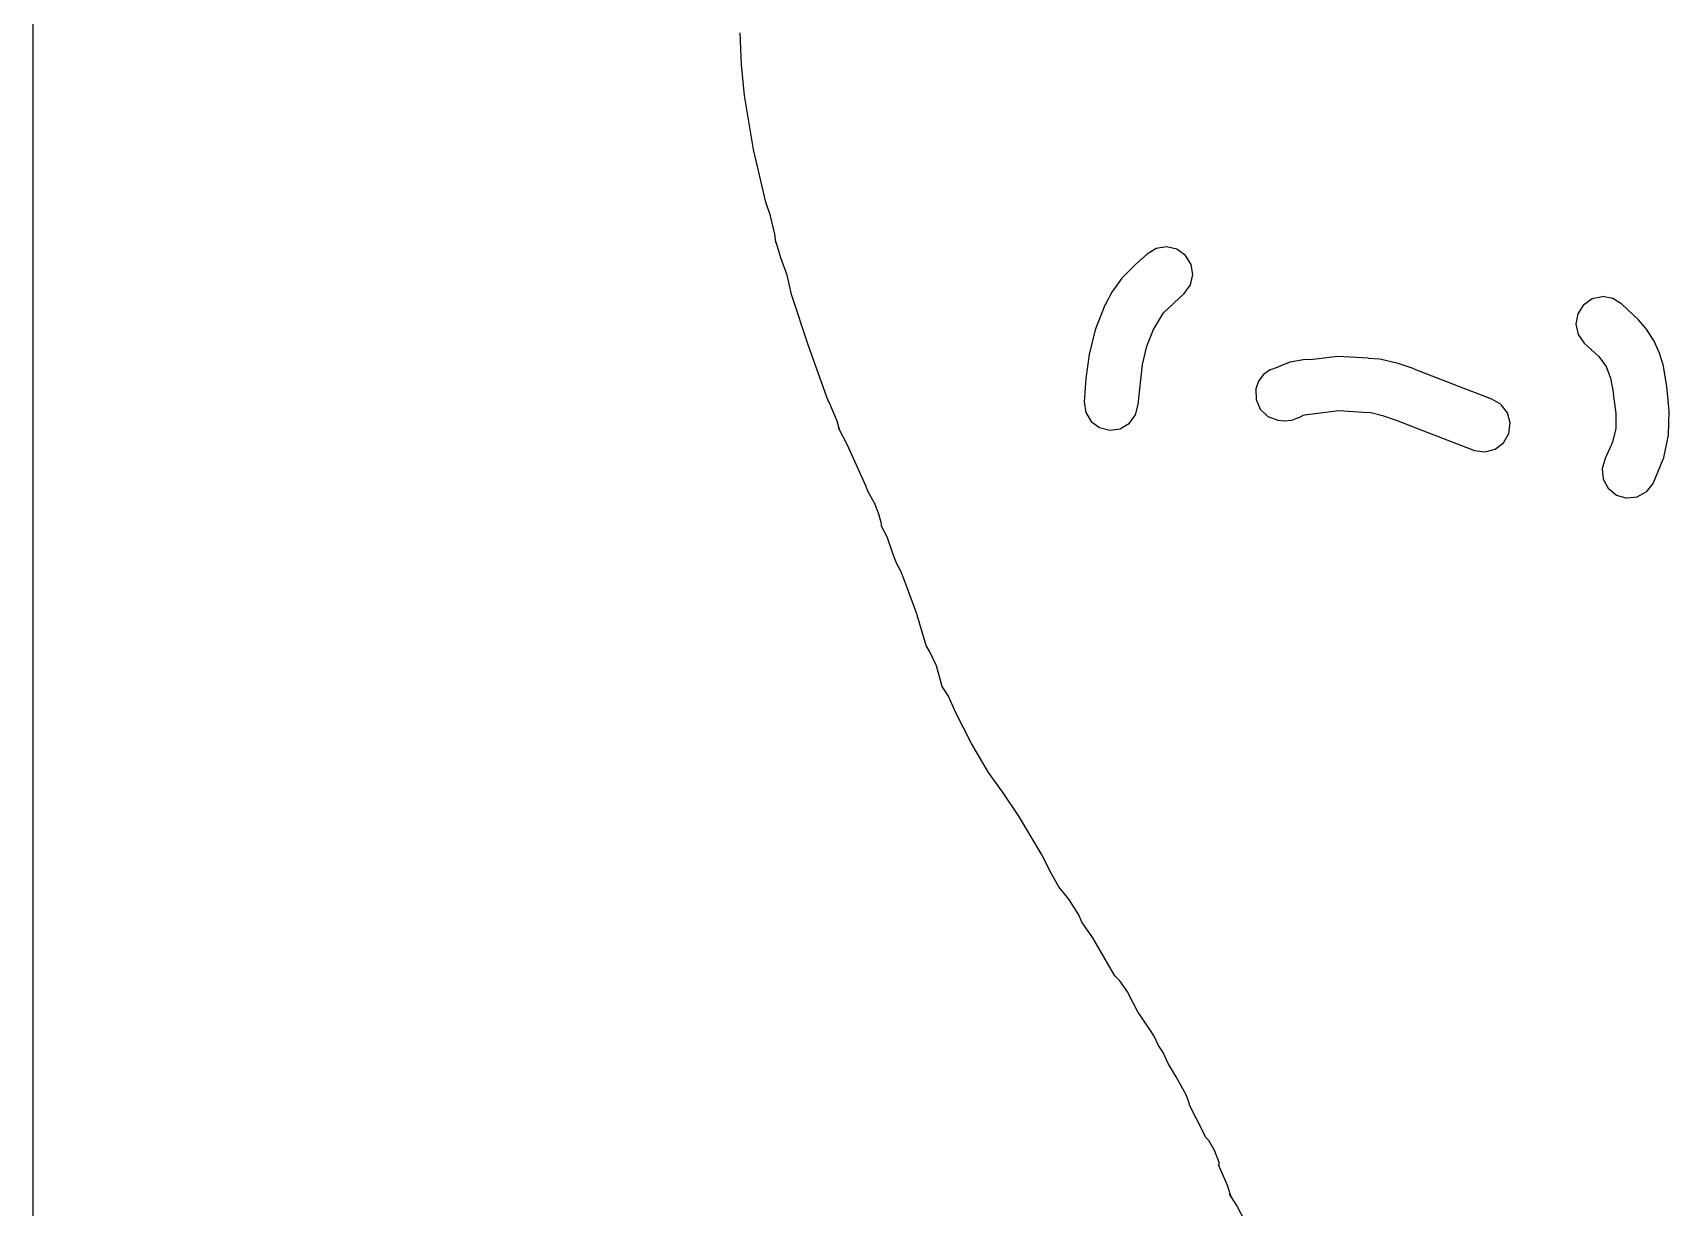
# Model space of a CAD drawing. Extents: x -1 to 318, y 295 to 2998.
# Drawn here: x 2 to 147.1, y 2248.4 to 2352.6 of the extents above; entities that cross this region are included whole.
import ezdxf

# ---------------------------------------------------------------- set-up
doc = ezdxf.new("R2010")
doc.units = 0

msp = doc.modelspace()

# ---------------------------------------------------------------- linework, layer by layer
at = {"layer": 'Layer 1'}
for p, q in [((1.99988, 2525.49), (1.99988, 1969.49)), ((64.8648, 2349.74), (64.732508, 2352.57633)), ((65.1241, 2347.01), (64.864809, 2349.74579)), ((65.9099, 2342.23), (65.124088, 2347.00837)), ((67.0132, 2337.55), (65.90989, 2342.22783)), ((67.4286, 2336.34), (67.013205, 2337.54914)), ((67.8228, 2334.71), (67.428571, 2336.34248)), ((67.9049, 2334.04), (67.822879, 2334.706749)), ((67.9154, 2333.94), (67.904817, 2334.040542)), ((67.9207, 2334.01), (67.904825, 2334.044396)), ((67.9049, 2334.04), (67.915483, 2333.939458)), ((67.9049, 2334.04), (67.9049, 2334.04)), ((68.3494, 2332.6), (67.920776, 2334.00494)), ((68.9129, 2331.08), (68.349338, 2332.60664)), ((100.838, 2332.94), (99.82994, 2332.061584)), ((101.634, 2333.44), (100.837605, 2332.947876)), ((102.557, 2333.59), (101.633605, 2333.436542)), ((102.557, 2333.59), (102.557, 2333.59)), ((102.557, 2333.59), (102.557, 2333.59)), ((103.47, 2333.38), (102.557189, 2333.591666)), ((104.232, 2332.83), (103.470001, 2333.375041)), ((104.732, 2332.02), (104.231938, 2332.829624)), ((69.3283, 2329.25), (68.912905, 2331.07298)), ((99.8294, 2332.06), (98.58851, 2330.80588)), ((104.674, 2330.22), (104.877729, 2331.116936)), ((104.878, 2331.11), (104.732479, 2332.020166)), ((97.7101, 2329.55), (97.096267, 2328.39642)), ((98.5885, 2330.81), (97.710084, 2329.55058)), ((104.121, 2329.44), (104.673978, 2330.215228)), ((70.7597, 2324.88), (69.32831, 2329.2562)), ((97.0963, 2328.4), (96.223176, 2326.23307)), ((102.272, 2327.73), (104.12144, 2329.44185)), ((139.535, 2328.43), (139.021709, 2327.628314)), ((140.305, 2328.96), (139.535063, 2328.425542)), ((141.218, 2329.16), (140.305189, 2328.958917)), ((141.218, 2329.16), (141.218, 2329.16)), ((142.142, 2329), (141.218605, 2329.166687)), ((142.93, 2328.49), (142.141543, 2328.995354)), ((144.412, 2327.11), (142.93034, 2328.49112)), ((101.388, 2326.25), (102.271707, 2327.72902)), ((138.863, 2326.72), (139.056146, 2325.820418)), ((139.022, 2327.63), (138.86325, 2326.72248)), ((145.129, 2326.28), (144.41198, 2327.108145)), ((96.2232, 2326.23), (95.683451, 2324.04984)), ((100.808, 2324.78), (101.387437, 2326.24579)), ((139.057, 2325.82), (139.599395, 2325.036834)), ((145.806, 2325.21), (145.128668, 2326.28156)), ((146.274, 2324.16), (145.805688, 2325.21304)), ((72.4398, 2320.26), (70.7597, 2324.87962)), ((95.6834, 2324.05), (95.389713, 2321.89629)), ((100.414, 2323.16), (100.808229, 2324.78189)), ((117.734, 2323.86), (115.31571, 2323.571605)), ((117.734, 2323.86), (117.734, 2323.86)), ((117.734, 2323.86), (117.734, 2323.86)), ((120.446, 2323.7), (117.73402, 2323.864041)), ((139.599, 2325.04), (140.89017, 2323.85731)), ((140.89, 2323.85), (141.559395, 2322.968939)), ((146.589, 2323.13), (146.274146, 2324.15658)), ((100.041, 2319.6), (100.414062, 2323.16129)), ((111.696, 2322.65), (111.135084, 2322.226667)), ((112.371, 2322.89), (111.696313, 2322.646584)), ((112.418, 2322.92), (112.370375, 2322.896187)), ((112.765, 2323.07), (112.418396, 2322.913896)), ((113.506, 2323.36), (112.765168, 2323.07425)), ((114.855, 2323.59), (113.50563, 2323.357167)), ((115.315, 2323.57), (114.854626, 2323.591167)), ((121.464, 2323.61), (120.44536, 2323.694667)), ((123.092, 2323.23), (121.46481, 2323.613645)), ((124.504, 2322.75), (123.09113, 2323.231541)), ((128.092, 2321.35), (124.50425, 2322.747)), ((141.559, 2322.97), (141.932062, 2321.94342)), ((146.936, 2321.22), (146.589396, 2323.13558)), ((95.3897, 2321.9), (95.246825, 2319.83096)), ((110.717, 2321.66), (110.481521, 2320.982668)), ((110.482, 2320.98), (110.503167, 2320.027501)), ((111.135, 2322.23), (110.716959, 2321.663792)), ((131.405, 2320.06), (128.09242, 2321.34587)), ((141.933, 2321.95), (142.181708, 2320.55829)), ((147.142, 2319), (146.935625, 2321.21456)), ((72.6197, 2319.82), (72.439784, 2320.259208)), ((72.6303, 2319.8), (72.619717, 2319.815875)), ((73.3341, 2318.13), (72.630309, 2319.80481)), ((95.2469, 2319.83), (95.392421, 2318.885439)), ((99.8083, 2318.67), (100.041133, 2319.59604)), ((110.503, 2320.03), (110.873416, 2319.188626)), ((132.23, 2319.59), (131.404501, 2320.066249)), ((132.789, 2318.85), (132.23073, 2319.582895)), ((142.181, 2320.56), (142.395312, 2318.80581)), ((73.5643, 2317.37), (73.334113, 2318.131999)), ((95.3924, 2318.88), (95.868649, 2318.094188)), ((95.8686, 2318.1), (96.606787, 2317.549667)), ((98.4721, 2317.46), (99.260557, 2317.938895)), ((99.2606, 2317.94), (99.808287, 2318.675541)), ((110.873, 2319.19), (111.531812, 2318.549709)), ((111.532, 2318.55), (112.418353, 2318.198105)), ((112.418, 2318.2), (113.037124, 2318.139146)), ((113.037, 2318.14), (113.330687, 2318.184979)), ((113.331, 2318.18), (113.653791, 2318.214396)), ((113.654, 2318.22), (114.251958, 2318.436958)), ((114.252, 2318.43), (114.646229, 2318.631083)), ((114.646, 2318.63), (114.683042, 2318.640583)), ((114.683, 2318.65), (114.788833, 2318.692333)), ((114.789, 2318.69), (115.98492, 2318.819646)), ((115.985, 2318.82), (117.83973, 2319.063416)), ((117.84, 2319.06), (119.99371, 2318.917125)), ((119.993, 2318.92), (120.67827, 2318.880312)), ((120.679, 2318.88), (121.71881, 2318.633938)), ((121.718, 2318.63), (122.93244, 2318.209313)), ((122.933, 2318.21), (126.25881, 2316.90296)), ((133.032, 2317.97), (132.788584, 2318.856353)), ((132.913, 2317.02), (133.032062, 2317.964561)), ((142.396, 2318.8), (142.403937, 2317.47973)), ((147.065, 2316.87), (147.141729, 2318.99989)), ((74.2628, 2316), (73.447884, 2317.53194)), ((73.4479, 2317.53), (73.545796, 2317.334209)), ((73.5458, 2317.34), (73.564321, 2317.37175)), ((96.6068, 2317.55), (97.530195, 2317.317167)), ((97.5302, 2317.31), (98.472115, 2317.455521)), ((126.259, 2316.9), (129.8732, 2315.51094)), ((132.437, 2316.2), (132.913249, 2317.025499)), ((142.403, 2317.48), (142.11725, 2316.25763)), ((146.616, 2314.76), (147.065791, 2316.87666)), ((75.9244, 2312.32), (74.26282, 2315.99506)), ((129.873, 2315.52), (130.817561, 2315.400938)), ((130.817, 2315.4), (131.705999, 2315.643416)), ((131.706, 2315.64), (132.436249, 2316.19827)), ((142.118, 2316.26), (141.459188, 2314.81273)), ((141.459, 2314.81), (141.191771, 2313.894543)), ((141.192, 2313.9), (141.292542, 2312.987189)), ((145.708, 2312.58), (146.61552, 2314.75487)), ((76.0752, 2311.91), (75.924388, 2312.320104)), ((141.292, 2312.98), (141.728562, 2312.170376)), ((141.729, 2312.17), (142.467187, 2311.566751)), ((145.108, 2311.84), (145.708603, 2312.578187)), ((76.6467, 2310.86), (76.075201, 2311.91039)), ((77.033, 2309.88), (76.646709, 2310.866895)), ((142.467, 2311.57), (143.382457, 2311.305417)), ((143.382, 2311.31), (144.297457, 2311.410542)), ((144.298, 2311.41), (145.107624, 2311.846562)), ((77.2684, 2309), (77.032921, 2309.87577)), ((77.2737, 2308.8), (77.268408, 2308.998437)), ((77.7712, 2307.87), (77.273784, 2308.803978)), ((78.3109, 2306.3), (77.771151, 2307.87162)), ((78.6284, 2305.46), (78.3109, 2306.298728)), ((78.9803, 2304.81), (78.628405, 2305.460874)), ((79.3269, 2304), (78.980296, 2304.809624)), ((80.4514, 2300.93), (79.32692, 2304.00181)), ((81.2504, 2298.23), (80.451359, 2300.92345)), ((81.5203, 2297.71), (81.250425, 2298.23652)), ((82.1394, 2296.41), (81.520276, 2297.7091)), ((82.6554, 2294.58), (82.139463, 2296.40562)), ((83.2163, 2293.72), (82.655384, 2294.585186)), ((83.838, 2292.31), (83.21623, 2293.72023)), ((85.2721, 2289.53), (83.83806, 2292.30283)), ((86.7696, 2286.95), (85.27206, 2289.53762)), ((88.0158, 2285.24), (86.76961, 2286.94656)), ((89.4684, 2283.07), (88.01584, 2285.23429)), ((91.458, 2279.7), (89.46834, 2283.07608)), ((92.3523, 2277.98), (91.458009, 2279.69979)), ((92.9926, 2276.81), (92.352309, 2277.97417)), ((93.8922, 2275.71), (92.992618, 2276.81067)), ((94.7865, 2274.32), (93.892209, 2275.71171)), ((95.0299, 2273.68), (94.786484, 2274.322937)), ((96.0327, 2272.28), (95.02993, 2273.677)), ((97.9562, 2268.92), (96.03268, 2272.2802)), ((97.9774, 2268.91), (97.956233, 2268.923229)), ((98.4272, 2268.48), (97.977409, 2268.905979)), ((99.1124, 2267.47), (98.42713, 2268.48071)), ((99.2235, 2267.27), (99.112375, 2267.476375)), ((100.052, 2265.66), (99.223855, 2267.26866)), ((100.218, 2265.42), (100.051313, 2265.668708)), ((100.052, 2265.67), (100.052, 2265.66)), ((100.644, 2264.81), (100.218021, 2265.421187)), ((101.086, 2264.17), (100.644146, 2264.807645)), ((101.465, 2263.57), (101.086646, 2264.167958)), ((101.838, 2262.73), (101.464938, 2263.57402)), ((102.253, 2262.11), (101.837605, 2262.726478)), ((102.703, 2261.13), (102.253209, 2262.106311)), ((103.399, 2259.97), (102.703147, 2261.13417)), ((104.282, 2258.36), (103.398293, 2259.96866)), ((104.605, 2257.53), (104.282209, 2258.363436)), ((104.584, 2257.44), (104.626333, 2257.384438)), ((105.825, 2255.02), (104.58411, 2257.44093)), ((104.626, 2257.38), (104.604833, 2257.522875)), ((106.007, 2254.61), (105.824438, 2255.022749)), ((106.296, 2254.31), (106.007605, 2254.608979)), ((106.785, 2253.5), (106.295521, 2254.306978)), ((107.211, 2252.35), (106.785021, 2253.50358)), ((107.177, 2252.16), (107.221979, 2252.120312)), ((108, 2250.27), (107.177147, 2252.15648)), ((107.222, 2252.12), (107.211417, 2252.347541)), ((108.256, 2249.38), (107.999354, 2250.274291)), ((108.256, 2249.37), (108.142229, 2249.549916)), ((108.143, 2249.55), (108.256771, 2249.370084)), ((108.256, 2249.37), (108.256, 2249.37)), ((108.788, 2248.55), (108.256188, 2249.380791)), ((109.55, 2247.06), (108.788001, 2248.54166))]:
    msp.add_line(p, q, dxfattribs=at)

doc.saveas('drawing.dxf')
